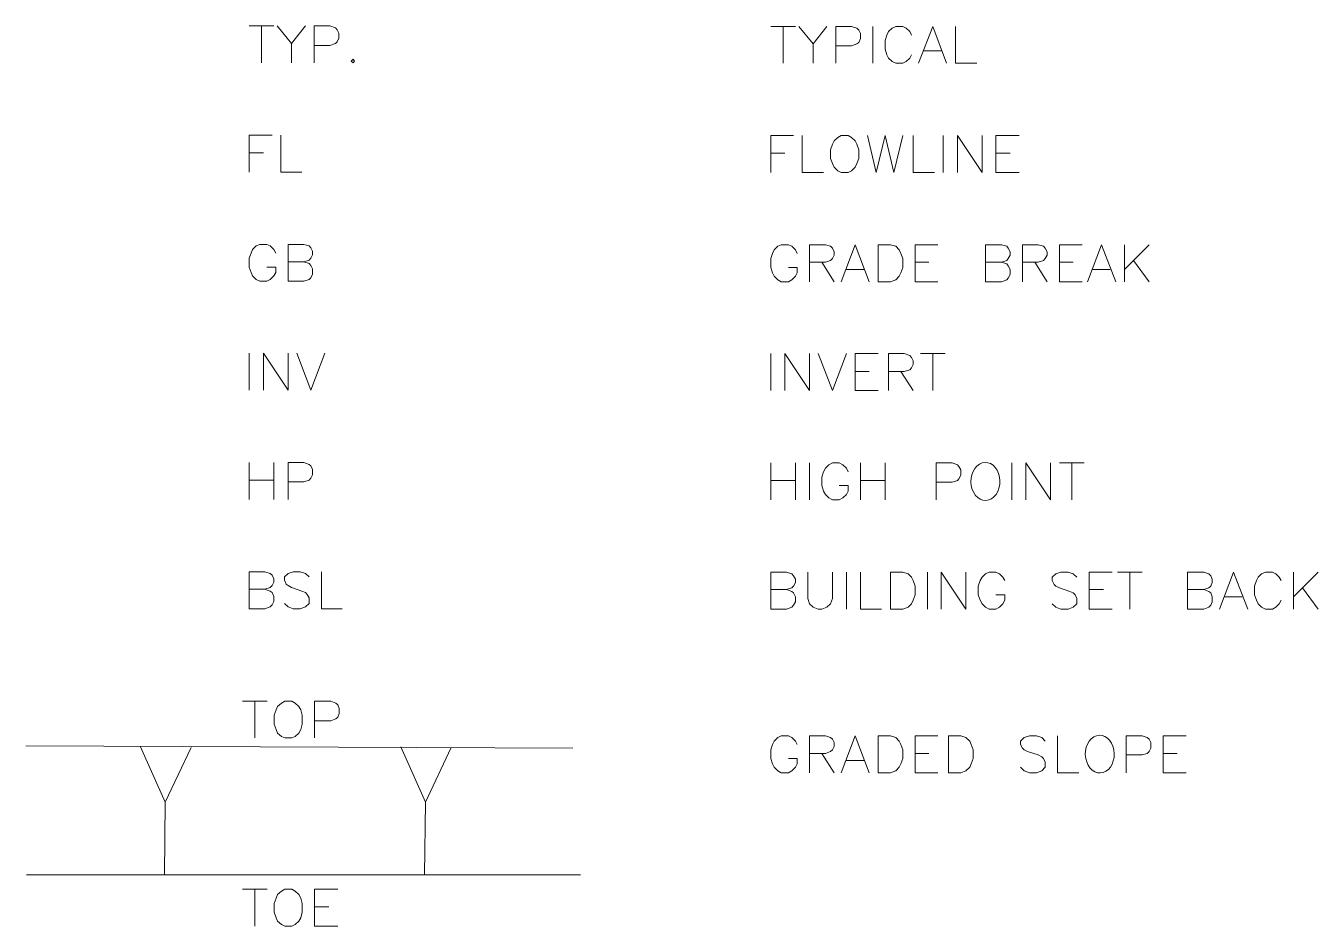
# Model space of a CAD drawing. Header units: millimetres. Extents: x -419 to 20046, y -14642 to 2638.
# Drawn here: x 16.626 to 19.424, y 16.486 to 18.436 of the extents above; entities that cross this region are included whole.
import ezdxf

# ---------------------------------------------------------------- set-up
doc = ezdxf.new("R2010")
doc.units = ezdxf.units.MM
doc.layers.add('PDF11_---- NOTES', color=7, linetype='Continuous')
doc.layers.add('PDF11_PRTOMC', color=7, linetype='Continuous')

msp = doc.modelspace()

# ---------------------------------------------------------------- linework, layer by layer
at = {"layer": 'PDF11_---- NOTES', "lineweight": 20}
for points in [[(17.1097, 18.4365), (17.163, 18.4365)], [(17.1364, 18.4365), (17.1364, 18.3565)], [(17.1705, 18.4365), (17.2014, 18.3981), (17.2014, 18.3565)], [(17.2314, 18.4365), (17.2014, 18.3981)], [(17.2505, 18.3565), (17.2505, 18.4365), (17.2847, 18.4365), (17.2964, 18.4323), (17.3006, 18.4281), (17.3039, 18.4206), (17.3039, 18.4098), (17.3006, 18.4015), (17.2964, 18.3981), (17.2847, 18.394), (17.2505, 18.394)], [(18.239, 18.4348), (18.2923, 18.4348)], [(18.2656, 18.4348), (18.2656, 18.3556)], [(18.2998, 18.4348), (18.3306, 18.3973), (18.3306, 18.3556)], [(18.3606, 18.4348), (18.3306, 18.3973)], [(18.3798, 18.3556), (18.3798, 18.4348), (18.414, 18.4348), (18.4256, 18.4315), (18.4298, 18.4273), (18.4331, 18.4198), (18.4331, 18.409), (18.4298, 18.4006), (18.4256, 18.3973), (18.414, 18.3931), (18.3798, 18.3931)], [(18.4598, 18.4348), (18.4598, 18.3556)], [(18.544, 18.4165), (18.5398, 18.424), (18.5323, 18.4315), (18.5248, 18.4348), (18.5098, 18.4348), (18.5015, 18.4315), (18.494, 18.424), (18.4906, 18.4165), (18.4865, 18.4048), (18.4865, 18.3856), (18.4906, 18.374), (18.494, 18.3665), (18.5015, 18.359), (18.5098, 18.3556), (18.5248, 18.3556), (18.5323, 18.359), (18.5398, 18.3665), (18.544, 18.374)], [(18.559, 18.3556), (18.5898, 18.4348), (18.6198, 18.3556)], [(18.639, 18.4348), (18.639, 18.3556), (18.6848, 18.3556)], [(18.5707, 18.3823), (18.6082, 18.3823)], [(17.1097, 18.1198), (17.1097, 18.1998), (17.1597, 18.1998)], [(17.178, 18.1998), (17.178, 18.1198), (17.2239, 18.1198)], [(18.239, 18.1189), (18.239, 18.199), (18.2881, 18.199)], [(18.3073, 18.199), (18.3073, 18.1189), (18.3531, 18.1189)], [(18.4481, 18.199), (18.4673, 18.1189), (18.4865, 18.199), (18.5056, 18.1189), (18.5248, 18.199)], [(18.5473, 18.199), (18.5473, 18.1189), (18.5932, 18.1189)], [(18.6123, 18.199), (18.6123, 18.1189)], [(18.6432, 18.1189), (18.6432, 18.199), (18.6965, 18.1189), (18.6965, 18.199)], [(18.7765, 18.1189), (18.7265, 18.1189), (18.7265, 18.199), (18.7765, 18.199)], [(17.1097, 18.1615), (17.1405, 18.1615)], [(18.239, 18.1606), (18.2698, 18.1606)], [(18.7265, 18.1606), (18.7573, 18.1606)], [(17.1672, 17.9439), (17.163, 17.9523), (17.1555, 17.9598), (17.148, 17.9631), (17.133, 17.9631), (17.1247, 17.9598), (17.1172, 17.9523), (17.1139, 17.9439), (17.1097, 17.9331), (17.1097, 17.9139), (17.1139, 17.9023), (17.1172, 17.8948), (17.1247, 17.8873), (17.133, 17.8831), (17.148, 17.8831), (17.1555, 17.8873), (17.163, 17.8948), (17.1672, 17.9023), (17.1672, 17.9139), (17.148, 17.9139)], [(17.228, 17.9256), (17.2397, 17.9214), (17.243, 17.9173), (17.2472, 17.9098), (17.2472, 17.8989), (17.243, 17.8906), (17.2397, 17.8873), (17.228, 17.8831), (17.1939, 17.8831), (17.1939, 17.9631), (17.228, 17.9631), (17.2397, 17.9598), (17.243, 17.9556), (17.2472, 17.9481), (17.2472, 17.9406), (17.243, 17.9331), (17.2397, 17.9289), (17.228, 17.9256), (17.1939, 17.9256)], [(18.2965, 17.9431), (18.2923, 17.9514), (18.2848, 17.9589), (18.2773, 17.9623), (18.2615, 17.9623), (18.254, 17.9589), (18.2465, 17.9514), (18.2431, 17.9431), (18.239, 17.9323), (18.239, 17.9131), (18.2431, 17.9014), (18.2465, 17.8939), (18.254, 17.8864), (18.2615, 17.8823), (18.2773, 17.8823), (18.2848, 17.8864), (18.2923, 17.8939), (18.2965, 17.9014), (18.2965, 17.9131), (18.2773, 17.9131)], [(18.3231, 17.8823), (18.3231, 17.9623), (18.3573, 17.9623), (18.3681, 17.9589), (18.3723, 17.9548), (18.3765, 17.9473), (18.3765, 17.9398), (18.3723, 17.9323), (18.3681, 17.9281), (18.3573, 17.9248), (18.3231, 17.9248)], [(18.3915, 17.8823), (18.4215, 17.9623), (18.4523, 17.8823)], [(18.6007, 17.8823), (18.5515, 17.8823), (18.5515, 17.9623), (18.6007, 17.9623)], [(18.7382, 17.9248), (18.7498, 17.9206), (18.7532, 17.9164), (18.7573, 17.9089), (18.7573, 17.8981), (18.7532, 17.8898), (18.7498, 17.8864), (18.7382, 17.8823), (18.704, 17.8823), (18.704, 17.9623), (18.7382, 17.9623), (18.7498, 17.9589), (18.7532, 17.9548), (18.7573, 17.9473), (18.7573, 17.9398), (18.7532, 17.9323), (18.7498, 17.9281), (18.7382, 17.9248), (18.704, 17.9248)], [(18.784, 17.8823), (18.784, 17.9623), (18.8182, 17.9623), (18.8298, 17.9589), (18.8332, 17.9548), (18.8373, 17.9473), (18.8373, 17.9398), (18.8332, 17.9323), (18.8298, 17.9281), (18.8182, 17.9248), (18.784, 17.9248)], [(18.9132, 17.8823), (18.864, 17.8823), (18.864, 17.9623), (18.9132, 17.9623)], [(18.9248, 17.8823), (18.9548, 17.9623), (18.9857, 17.8823)], [(19.0049, 17.9623), (19.0049, 17.8823)], [(19.0582, 17.9623), (19.0049, 17.9089)], [(18.3498, 17.9248), (18.3765, 17.8823)], [(18.4031, 17.9089), (18.4406, 17.9089)], [(18.5515, 17.9248), (18.5815, 17.9248)], [(18.8107, 17.9248), (18.8373, 17.8823)], [(18.864, 17.9248), (18.894, 17.9248)], [(18.9365, 17.9089), (18.974, 17.9089)], [(19.024, 17.9281), (19.0582, 17.8823)], [(17.1097, 17.7273), (17.1097, 17.6472)], [(17.1405, 17.6472), (17.1405, 17.7273), (17.1939, 17.6472), (17.1939, 17.7273)], [(17.213, 17.7273), (17.243, 17.6472), (17.2739, 17.7273)], [(18.239, 17.7264), (18.239, 17.6464)], [(18.2698, 17.6464), (18.2698, 17.7264), (18.3231, 17.6464), (18.3231, 17.7264)], [(18.3415, 17.7264), (18.3723, 17.6464), (18.4031, 17.7264)], [(18.4715, 17.6464), (18.4215, 17.6464), (18.4215, 17.7264), (18.4715, 17.7264)], [(18.494, 17.6464), (18.494, 17.7264), (18.5281, 17.7264), (18.5398, 17.7223), (18.544, 17.7181), (18.5473, 17.7106), (18.5473, 17.7031), (18.544, 17.6956), (18.5398, 17.6914), (18.5281, 17.6881), (18.494, 17.6881)], [(18.5632, 17.7264), (18.6165, 17.7264)], [(18.5898, 17.7264), (18.5898, 17.6464)], [(18.4215, 17.6881), (18.4523, 17.6881)], [(18.5206, 17.6881), (18.5473, 17.6464)], [(17.1097, 17.4906), (17.1097, 17.4106)], [(17.163, 17.4906), (17.163, 17.4106)], [(17.1939, 17.4106), (17.1939, 17.4906), (17.228, 17.4906), (17.2397, 17.4864), (17.243, 17.4831), (17.2472, 17.4756), (17.2472, 17.4639), (17.243, 17.4564), (17.2397, 17.4522), (17.228, 17.4489), (17.1939, 17.4489)], [(18.239, 17.4897), (18.239, 17.4097)], [(18.2923, 17.4897), (18.2923, 17.4097)], [(18.3231, 17.4897), (18.3231, 17.4097)], [(18.4065, 17.4706), (18.4031, 17.4781), (18.3948, 17.4856), (18.3873, 17.4897), (18.3723, 17.4897), (18.3648, 17.4856), (18.3573, 17.4781), (18.3531, 17.4706), (18.3498, 17.4589), (18.3498, 17.4406), (18.3531, 17.4289), (18.3573, 17.4214), (18.3648, 17.4139), (18.3723, 17.4097), (18.3873, 17.4097), (18.3948, 17.4139), (18.4031, 17.4214), (18.4065, 17.4289), (18.4065, 17.4406), (18.3873, 17.4406)], [(18.4331, 17.4897), (18.4331, 17.4097)], [(18.4865, 17.4897), (18.4865, 17.4097)], [(18.5973, 17.4097), (18.5973, 17.4897), (18.6315, 17.4897), (18.6432, 17.4856), (18.6465, 17.4822), (18.6507, 17.4747), (18.6507, 17.4631), (18.6465, 17.4556), (18.6432, 17.4514), (18.6315, 17.4481), (18.5973, 17.4481)], [(18.7607, 17.4897), (18.7607, 17.4097)], [(18.7915, 17.4097), (18.7915, 17.4897), (18.8448, 17.4097), (18.8448, 17.4897)], [(18.864, 17.4897), (18.9173, 17.4897)], [(18.8907, 17.4897), (18.8907, 17.4097)], [(17.1097, 17.4522), (17.163, 17.4522)], [(18.239, 17.4514), (18.2923, 17.4514)], [(18.4331, 17.4514), (18.4865, 17.4514)], [(17.1439, 17.2164), (17.1555, 17.2122), (17.1597, 17.2089), (17.163, 17.2005), (17.163, 17.1897), (17.1597, 17.1822), (17.1555, 17.178), (17.1439, 17.1739), (17.1097, 17.1739), (17.1097, 17.2539), (17.1439, 17.2539), (17.1555, 17.2505), (17.1597, 17.2464), (17.163, 17.2389), (17.163, 17.2314), (17.1597, 17.2239), (17.1555, 17.2197), (17.1439, 17.2164), (17.1097, 17.2164)], [(17.2397, 17.243), (17.2314, 17.2505), (17.2205, 17.2539), (17.2047, 17.2539), (17.1939, 17.2505), (17.1864, 17.243), (17.1864, 17.2355), (17.1897, 17.2272), (17.1939, 17.2239), (17.2014, 17.2197), (17.2239, 17.2122), (17.2314, 17.2089), (17.2355, 17.2047), (17.2397, 17.1972), (17.2397, 17.1855), (17.2314, 17.178), (17.2205, 17.1739), (17.2047, 17.1739), (17.1939, 17.178), (17.1864, 17.1855)], [(17.2664, 17.2539), (17.2664, 17.1739), (17.3114, 17.1739)], [(18.2731, 17.2155), (18.2848, 17.2114), (18.2881, 17.208), (18.2923, 17.1997), (18.2923, 17.1889), (18.2881, 17.1814), (18.2848, 17.1772), (18.2731, 17.173), (18.239, 17.173), (18.239, 17.253), (18.2731, 17.253), (18.2848, 17.2497), (18.2881, 17.2455), (18.2923, 17.238), (18.2923, 17.2305), (18.2881, 17.223), (18.2848, 17.2189), (18.2731, 17.2155), (18.239, 17.2155)], [(18.319, 17.253), (18.319, 17.1964), (18.3231, 17.1847), (18.3306, 17.1772), (18.3415, 17.173), (18.3498, 17.173), (18.3606, 17.1772), (18.3681, 17.1847), (18.3723, 17.1964), (18.3723, 17.253)], [(18.4031, 17.253), (18.4031, 17.173)], [(18.4331, 17.253), (18.4331, 17.173), (18.479, 17.173)], [(18.5782, 17.253), (18.5782, 17.173)], [(18.6082, 17.173), (18.6082, 17.253), (18.6615, 17.173), (18.6615, 17.253)], [(18.7457, 17.2347), (18.7415, 17.2422), (18.734, 17.2497), (18.7265, 17.253), (18.7115, 17.253), (18.704, 17.2497), (18.6965, 17.2422), (18.6923, 17.2347), (18.6882, 17.223), (18.6882, 17.2039), (18.6923, 17.1922), (18.6965, 17.1847), (18.704, 17.1772), (18.7115, 17.173), (18.7265, 17.173), (18.734, 17.1772), (18.7415, 17.1847), (18.7457, 17.1922), (18.7457, 17.2039), (18.7265, 17.2039)], [(18.9015, 17.2422), (18.894, 17.2497), (18.8832, 17.253), (18.8673, 17.253), (18.8565, 17.2497), (18.8482, 17.2422), (18.8482, 17.2347), (18.8523, 17.2264), (18.8565, 17.223), (18.864, 17.2189), (18.8865, 17.2114), (18.894, 17.208), (18.8982, 17.2039), (18.9015, 17.1964), (18.9015, 17.1847), (18.894, 17.1772), (18.8832, 17.173), (18.8673, 17.173), (18.8565, 17.1772), (18.8482, 17.1847)], [(18.9782, 17.173), (18.9282, 17.173), (18.9282, 17.253), (18.9782, 17.253)], [(18.9899, 17.253), (19.0432, 17.253)], [(19.0165, 17.253), (19.0165, 17.173)], [(19.1765, 17.2155), (19.1874, 17.2114), (19.1915, 17.208), (19.1949, 17.1997), (19.1949, 17.1889), (19.1915, 17.1814), (19.1874, 17.1772), (19.1765, 17.173), (19.1415, 17.173), (19.1415, 17.253), (19.1765, 17.253), (19.1874, 17.2497), (19.1915, 17.2455), (19.1949, 17.238), (19.1949, 17.2305), (19.1915, 17.223), (19.1874, 17.2189), (19.1765, 17.2155), (19.1415, 17.2155)], [(19.2107, 17.173), (19.2407, 17.253), (19.2715, 17.173)], [(19.344, 17.2347), (19.3399, 17.2422), (19.3324, 17.2497), (19.3249, 17.253), (19.3099, 17.253), (19.3015, 17.2497), (19.294, 17.2422), (19.2907, 17.2347), (19.2865, 17.223), (19.2865, 17.2039), (19.2907, 17.1922), (19.294, 17.1847), (19.3015, 17.1772), (19.3099, 17.173), (19.3249, 17.173), (19.3324, 17.1772), (19.3399, 17.1847), (19.344, 17.1922)], [(19.3707, 17.253), (19.3707, 17.173)], [(19.4241, 17.253), (19.3707, 17.1997)], [(18.9282, 17.2155), (18.959, 17.2155)], [(19.3899, 17.2189), (19.4241, 17.173)], [(19.2215, 17.1997), (19.2599, 17.1997)], [(17.0955, 16.9739), (17.1489, 16.9739)], [(17.1222, 16.9739), (17.1222, 16.8939)], [(17.2514, 16.8939), (17.2514, 16.9739), (17.2864, 16.9739), (17.2972, 16.9697), (17.3014, 16.9655), (17.3047, 16.958), (17.3047, 16.9472), (17.3014, 16.9389), (17.2972, 16.9355), (17.2864, 16.9314), (17.2514, 16.9314)], [(18.2965, 16.8797), (18.2923, 16.8872), (18.2848, 16.8947), (18.2773, 16.8989), (18.2615, 16.8989), (18.254, 16.8947), (18.2465, 16.8872), (18.2431, 16.8797), (18.239, 16.868), (18.239, 16.8497), (18.2431, 16.838), (18.2465, 16.8305), (18.254, 16.823), (18.2615, 16.8188), (18.2773, 16.8188), (18.2848, 16.823), (18.2923, 16.8305), (18.2965, 16.838), (18.2965, 16.8497), (18.2773, 16.8497)], [(18.3231, 16.8188), (18.3231, 16.8989), (18.3573, 16.8989), (18.3681, 16.8947), (18.3723, 16.8914), (18.3765, 16.8839), (18.3765, 16.8755), (18.3723, 16.868), (18.3681, 16.8647), (18.3573, 16.8605), (18.3231, 16.8605)], [(18.3915, 16.8188), (18.4215, 16.8989), (18.4523, 16.8188)], [(18.6007, 16.8188), (18.5515, 16.8188), (18.5515, 16.8989), (18.6007, 16.8989)], [(18.8332, 16.8872), (18.8257, 16.8947), (18.814, 16.8989), (18.799, 16.8989), (18.7873, 16.8947), (18.7798, 16.8872), (18.7798, 16.8797), (18.784, 16.8722), (18.7873, 16.868), (18.7948, 16.8647), (18.8182, 16.8572), (18.8257, 16.853), (18.8298, 16.8497), (18.8332, 16.8413), (18.8332, 16.8305), (18.8257, 16.823), (18.814, 16.8188), (18.799, 16.8188), (18.7873, 16.823), (18.7798, 16.8305)], [(18.8598, 16.8989), (18.8598, 16.8188), (18.9057, 16.8188)], [(19.0082, 16.8188), (19.0082, 16.8989), (19.0432, 16.8989), (19.054, 16.8947), (19.0582, 16.8914), (19.0615, 16.8839), (19.0615, 16.8722), (19.0582, 16.8647), (19.054, 16.8605), (19.0432, 16.8572), (19.0082, 16.8572)], [(19.1382, 16.8188), (19.0882, 16.8188), (19.0882, 16.8989), (19.1382, 16.8989)], [(18.3498, 16.8605), (18.3765, 16.8188)], [(18.4031, 16.8455), (18.4406, 16.8455)], [(18.5515, 16.8605), (18.5815, 16.8605)], [(19.0882, 16.8605), (19.119, 16.8605)], [(17.0955, 16.5663), (17.1489, 16.5663)], [(17.1222, 16.5663), (17.1222, 16.4863)], [(17.3014, 16.4863), (17.2514, 16.4863), (17.2514, 16.5663), (17.3014, 16.5663)], [(17.2514, 16.528), (17.2822, 16.528)]]:
    msp.add_lwpolyline(points, dxfattribs=at)
for points in [[(17.3347, 18.364), (17.3306, 18.3598), (17.3347, 18.3565), (17.3381, 18.3598)], [(18.3915, 18.199), (18.384, 18.1948), (18.3765, 18.1873), (18.3723, 18.1798), (18.3681, 18.1681), (18.3681, 18.149), (18.3723, 18.1381), (18.3765, 18.1306), (18.384, 18.1223), (18.3915, 18.1189), (18.4065, 18.1189), (18.414, 18.1223), (18.4215, 18.1306), (18.4256, 18.1381), (18.4298, 18.149), (18.4298, 18.1681), (18.4256, 18.1798), (18.4215, 18.1873), (18.414, 18.1948), (18.4065, 18.199)], [(18.4715, 17.8823), (18.4715, 17.9623), (18.4981, 17.9623), (18.5098, 17.9589), (18.5173, 17.9514), (18.5206, 17.9431), (18.5248, 17.9323), (18.5248, 17.9131), (18.5206, 17.9014), (18.5173, 17.8939), (18.5098, 17.8864), (18.4981, 17.8823)], [(18.4981, 17.173), (18.4981, 17.253), (18.5248, 17.253), (18.5365, 17.2497), (18.544, 17.2422), (18.5473, 17.2347), (18.5515, 17.223), (18.5515, 17.2039), (18.5473, 17.1922), (18.544, 17.1847), (18.5365, 17.1772), (18.5248, 17.173)], [(17.1872, 16.9739), (17.1797, 16.9697), (17.1714, 16.9622), (17.168, 16.9547), (17.1639, 16.943), (17.1639, 16.9239), (17.168, 16.9122), (17.1714, 16.9047), (17.1797, 16.8972), (17.1872, 16.8939), (17.2022, 16.8939), (17.2097, 16.8972), (17.2172, 16.9047), (17.2214, 16.9122), (17.2247, 16.9239), (17.2247, 16.943), (17.2214, 16.9547), (17.2172, 16.9622), (17.2097, 16.9697), (17.2022, 16.9739)], [(18.4715, 16.8188), (18.4715, 16.8989), (18.4981, 16.8989), (18.5098, 16.8947), (18.5173, 16.8872), (18.5206, 16.8797), (18.5248, 16.868), (18.5248, 16.8497), (18.5206, 16.838), (18.5173, 16.8305), (18.5098, 16.823), (18.4981, 16.8188)], [(18.624, 16.8188), (18.624, 16.8989), (18.6507, 16.8989), (18.6615, 16.8947), (18.6698, 16.8872), (18.6732, 16.8797), (18.6773, 16.868), (18.6773, 16.8497), (18.6732, 16.838), (18.6698, 16.8305), (18.6615, 16.823), (18.6507, 16.8188)], [(17.1872, 16.5663), (17.1797, 16.5622), (17.1714, 16.5547), (17.168, 16.5472), (17.1639, 16.5355), (17.1639, 16.5163), (17.168, 16.5047), (17.1714, 16.4972), (17.1797, 16.4897), (17.1872, 16.4863), (17.2022, 16.4863), (17.2097, 16.4897), (17.2172, 16.4972), (17.2214, 16.5047), (17.2247, 16.5163), (17.2247, 16.5355), (17.2214, 16.5472), (17.2172, 16.5547), (17.2097, 16.5622), (17.2022, 16.5663)]]:
    msp.add_lwpolyline(points, close=True, dxfattribs=at)
for centre, major_axis, ratio, start_param, end_param in [((18.7037, 17.4496), (0, 0.0412), 0.760692, 0.23021, 6.513395), ((18.9513, 16.859), (-0.0006, 0.0409), 0.765279, 0.214426, 6.497611)]:
    msp.add_ellipse(centre, major_axis=major_axis, ratio=ratio, start_param=start_param, end_param=end_param, dxfattribs=at)
at = {"layer": 'PDF11_PRTOMC', "lineweight": 13}
for points in [[(16.6263, 16.8772), (17.8106, 16.8722)], [(16.9264, 16.5972), (16.928, 16.7547), (16.8747, 16.8747)], [(16.928, 16.7547), (16.9839, 16.873)], [(17.4897, 16.5972), (17.4914, 16.7547), (17.4381, 16.8747)], [(17.4914, 16.7547), (17.5472, 16.873)], [(17.8273, 16.5972), (16.628, 16.5972)]]:
    msp.add_lwpolyline(points, dxfattribs=at)

doc.saveas('drawing.dxf')
